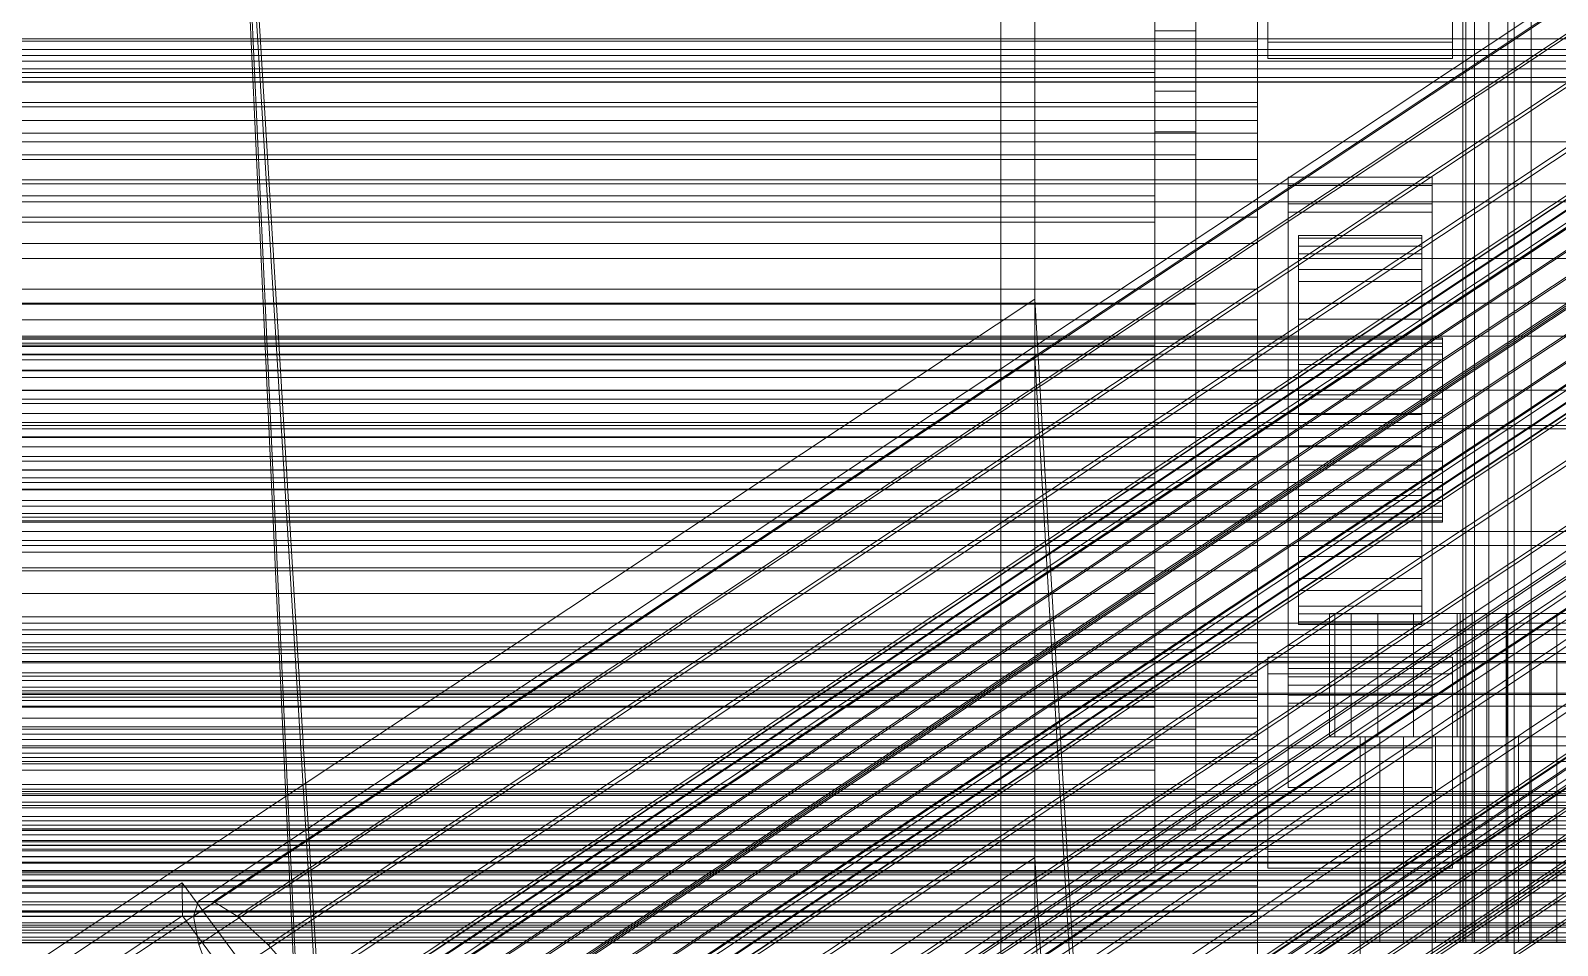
# Model space of a CAD drawing. Header units: millimetres. Extents: x -1970 to 34302, y -65268 to 6837.
# Drawn here: x 130.5 to 279.2, y -35050.3 to -34961.2 of the extents above; entities that cross this region are included whole.
import ezdxf

# ---------------------------------------------------------------- set-up
doc = ezdxf.new("R2010")
doc.units = ezdxf.units.MM
for name, color, linetype, lineweight in [('frontal_briquetadora', 7, 'Continuous', 0), ('frontal_C01', 7, 'Continuous', 0), ('frontal_C02', 7, 'Continuous', 0), ('frontal_C05', 7, 'Continuous', 0), ('frontal_C05-C07', 7, 'Continuous', 0), ('frontal_C07', 7, 'Continuous', 0), ('frontal_dos-mix', 7, 'Continuous', 0), ('frontal_mezcladora', 7, 'Continuous', 0), ('frontal_mix-C02', 7, 'Continuous', 0)]:
    doc.layers.add(name, color=color, linetype=linetype, lineweight=lineweight)

msp = doc.modelspace()

# ---------------------------------------------------------------- linework, layer by layer
at = {"layer": 'frontal_briquetadora'}
for p, q in [((-1330, -35000), (490, -35000)), ((-1330, -35010), (490, -35010))]:
    msp.add_line(p, q, dxfattribs=at)
at = {"layer": 'frontal_C01'}
for p, q in [((250, -35735.764), (250, -32680.37)), ((250, -32685.104), (250, -35740.498)), ((228.298, -34987.381), (228.298, -34675.195)), ((228.298, -34680.882), (228.298, -34993.069)), ((146.872, -35046.022), (331.181, -34923.69)), ((148.32, -35046.029), (332.629, -34923.698)), ((146.383, -35047.455), (330.692, -34925.124)), ((150.629, -35047.476), (334.938, -34925.145)), ((141.218, -35069.457), (355.017, -34927.553)), ((141.731, -35069.46), (355.53, -34927.555)), ((146.887, -35050.232), (331.197, -34927.9)), ((153.641, -35050.265), (337.95, -34927.934)), ((141.045, -35069.965), (354.844, -34928.061)), ((141.224, -35070.949), (355.022, -34929.044)), ((142.549, -35069.973), (356.348, -34928.068)), ((143.617, -35070.961), (357.415, -34929.056)), ((141.742, -35072.341), (355.541, -34930.437)), ((144.861, -35072.357), (358.659, -34930.452)), ((142.565, -35074.048), (356.363, -34932.143)), ((359.995, -34932.161), (146.196, -35074.066)), ((148.35, -35054.162), (332.659, -34931.83)), ((157.152, -35054.205), (341.461, -34931.874)), ((143.635, -35075.952), (357.434, -34934.047)), ((147.533, -35075.971), (361.332, -34934.067)), ((144.881, -35077.924), (358.68, -34936.019)), ((148.779, -35077.943), (362.578, -34936.039)), ((150.672, -35058.977), (334.981, -34936.646)), ((345.231, -34936.697), (160.922, -35059.028)), ((146.218, -35079.829), (360.017, -34937.925)), ((149.85, -35079.847), (363.648, -34937.943)), ((147.554, -35081.538), (361.352, -34939.634)), ((150.672, -35081.553), (364.471, -34939.649)), ((148.798, -35082.934), (362.596, -34941.03)), ((151.191, -35082.946), (364.989, -34941.042)), ((149.865, -35083.922), (363.664, -34942.018)), ((150.683, -35084.435), (364.482, -34942.531)), ((151.196, -35084.438), (364.995, -34942.533)), ((151.369, -35083.93), (365.168, -34942.025)), ((153.694, -35064.351), (338.003, -34942.02)), ((164.693, -35064.406), (349.002, -34942.074)), ((157.211, -35069.916), (341.52, -34947.585)), ((168.21, -35069.971), (352.519, -34947.639)), ((160.982, -35075.293), (345.291, -34952.962)), ((171.232, -35075.344), (355.541, -34953.013)), ((164.752, -35080.116), (349.061, -34957.785)), ((173.554, -35080.16), (357.863, -34957.829)), ((-311.15, -34962.026), (311.15, -34962.026)), ((168.263, -35084.057), (352.572, -34961.725)), ((175.016, -35084.09), (359.326, -34961.759)), ((450, -34963.07), (-450, -34963.07)), ((-311.15, -34963.653), (311.15, -34963.653)), ((-311.15, -34964.95), (311.15, -34964.95)), ((171.275, -35086.845), (355.584, -34964.514)), ((175.521, -35086.867), (359.83, -34964.535)), ((-311.15, -34965.793), (311.15, -34965.793)), ((-311.15, -34966.235), (311.15, -34966.235)), ((173.584, -35088.293), (357.893, -34965.961)), ((175.032, -35088.3), (359.341, -34965.968)), ((450, -34983.421), (-450, -34983.421)), ((228.298, -34987.381), (130, -35052.625)), ((250, -35358.334), (228.298, -34987.381)), ((228.298, -34987.381), (228.298, -34993.069)), ((130, -35058.312), (228.298, -34993.069)), ((228.298, -34993.069), (250, -35364.021)), ((-450, -34996.228), (450, -34996.228)), ((133.809, -35051.836), (145.277, -35044.225)), ((145.277, -35044.225), (145.289, -35047.426)), ((145.277, -35044.225), (172.809, -35081.464)), ((146.383, -35047.455), (146.872, -35046.022)), ((146.872, -35046.022), (148.32, -35046.029)), ((148.32, -35046.029), (150.629, -35047.476)), ((145.289, -35047.426), (133.821, -35055.038)), ((172.821, -35084.665), (145.289, -35047.426)), ((146.887, -35050.232), (146.383, -35047.455)), ((150.629, -35047.476), (153.641, -35050.265)), ((148.35, -35054.162), (146.887, -35050.232)), ((153.641, -35050.265), (157.152, -35054.205))]:
    msp.add_line(p, q, dxfattribs=at)
at = {"layer": 'frontal_C02'}
for p, q in [((250, -35767.535), (250, -32976.99)), ((250, -32981.769), (250, -35772.314)), ((228.298, -35041.759), (228.298, -34756.938)), ((228.298, -34762.679), (228.298, -35047.5)), ((-450, -34966.206), (450, -34966.206)), ((450, -34977.896), (-450, -34977.896)), ((146.872, -35101.153), (331.181, -34977.669)), ((148.32, -35101.35), (332.629, -34977.866)), ((146.383, -35102.397), (330.692, -34978.913)), ((150.629, -35102.974), (334.938, -34979.49)), ((141.218, -35124.679), (355.017, -34981.438)), ((141.045, -35125.12), (354.844, -34981.879)), ((141.224, -35126.041), (355.022, -34982.799)), ((141.731, -35124.749), (355.53, -34981.508)), ((142.549, -35125.324), (356.348, -34982.083)), ((146.887, -35104.996), (331.197, -34981.512)), ((153.641, -35105.914), (337.95, -34982.43)), ((141.742, -35127.379), (355.541, -34984.138)), ((143.617, -35126.366), (357.415, -34983.125)), ((142.565, -35129.044), (356.363, -34985.803)), ((144.861, -35127.804), (358.659, -34984.562)), ((148.35, -35108.774), (332.659, -34985.29)), ((359.995, -34986.297), (146.196, -35129.538)), ((157.152, -35109.971), (341.461, -34986.487)), ((143.635, -35130.922), (357.434, -34987.681)), ((147.533, -35131.452), (361.332, -34988.211)), ((144.881, -35132.885), (358.68, -34989.644)), ((148.779, -35133.415), (362.578, -34990.174)), ((150.672, -35113.473), (334.981, -34989.989)), ((146.218, -35134.799), (360.017, -34991.558)), ((345.231, -34991.382), (160.922, -35114.866)), ((147.554, -35136.534), (361.352, -34993.292)), ((149.85, -35135.293), (363.648, -34992.051)), ((153.694, -35118.772), (338.003, -34995.288)), ((164.693, -35120.268), (349.002, -34996.784)), ((450, -34999.677), (-450, -34999.677)), ((157.211, -35124.312), (341.52, -35000.828)), ((-450, -35011.368), (450, -35011.368)), ((-311.15, -35018.945), (311.15, -35018.945)), ((-311.15, -35019.581), (311.15, -35019.581)), ((-311.15, -35020.039), (311.15, -35020.039)), ((-311.15, -35021.904), (311.15, -35021.904)), ((-311.15, -35022.788), (311.15, -35022.788)), ((-311.15, -35025.755), (311.15, -35025.755)), ((-311.15, -35027.005), (311.15, -35027.005)), ((-311.15, -35030.872), (311.15, -35030.872)), ((-311.15, -35032.403), (311.15, -35032.403)), ((-440, -35035.335), (440, -35035.335)), ((-440, -35035.561), (440, -35035.561)), ((-440, -35035.723), (440, -35035.723)), ((-440, -35036.384), (440, -35036.384)), ((-440, -35036.697), (440, -35036.697)), ((-440, -35037.748), (440, -35037.748)), ((311.15, -35036.906), (-311.15, -35036.906)), ((-440, -35038.191), (440, -35038.191)), ((-311.15, -35038.613), (311.15, -35038.613)), ((-440, -35039.561), (440, -35039.561)), ((-440, -35040.104), (440, -35040.104)), ((440, -35041.699), (-440, -35041.699)), ((-440, -35042.304), (440, -35042.304)), ((228.298, -35041.759), (130, -35107.617)), ((250, -35386.528), (228.298, -35041.759)), ((228.298, -35041.759), (228.298, -35047.5)), ((-311.15, -35043.446), (311.15, -35043.446)), ((-440, -35044.017), (440, -35044.017)), ((-440, -35044.643), (440, -35044.643)), ((-311.15, -35045.213), (311.15, -35045.213)), ((-440, -35046.355), (440, -35046.355)), ((-440, -35046.96), (440, -35046.96)), ((130, -35113.358), (228.298, -35047.5)), ((228.298, -35047.5), (250, -35392.269)), ((-440, -35048.556), (440, -35048.556)), ((-440, -35049.098), (440, -35049.098)), ((-311.15, -35050.046), (311.15, -35050.046))]:
    msp.add_line(p, q, dxfattribs=at)
at = {"layer": 'frontal_C05'}
for p, q in [((270, -35050), (270, -34930)), ((270.288, -35050), (270.288, -34930)), ((271.142, -35050), (271.142, -34930)), ((272.528, -35050), (272.528, -34930)), ((274.393, -35050), (274.393, -34930)), ((276.666, -35050), (276.666, -34930)), ((250, -34957.62), (250, -34970.146)), ((250, -34970.146), (250, -34977.097)), ((269.75, -35018), (257, -35018)), ((257, -35018), (257.538, -35018)), ((257, -35018), (257, -35030)), ((270.043, -35018), (257.538, -35018)), ((257.538, -35018), (259.131, -35018)), ((257.538, -35018), (257.538, -35030)), ((270.911, -35018), (259.131, -35018)), ((259.131, -35018), (261.719, -35018)), ((259.131, -35018), (259.131, -35030)), ((272.32, -35018), (261.719, -35018)), ((261.719, -35018), (265.201, -35018)), ((261.719, -35018), (261.719, -35030)), ((274.217, -35018), (265.201, -35018)), ((265.201, -35018), (269.444, -35018)), ((265.201, -35018), (265.201, -35030)), ((276.528, -35018), (269.444, -35018)), ((269.444, -35018), (274.285, -35018)), ((269.444, -35018), (269.444, -35030)), ((270.043, -35018), (269.75, -35018)), ((269.75, -35030), (269.75, -35018)), ((270.911, -35018), (270.043, -35018)), ((270.043, -35030), (270.043, -35018)), ((272.32, -35018), (270.911, -35018)), ((270.911, -35030), (270.911, -35018)), ((274.217, -35018), (272.32, -35018)), ((272.32, -35030), (272.32, -35018)), ((276.528, -35018), (274.217, -35018)), ((274.217, -35030), (274.217, -35018)), ((279.164, -35018), (274.285, -35018)), ((274.285, -35018), (279.537, -35018)), ((274.285, -35018), (274.285, -35030)), ((279.164, -35018), (276.528, -35018)), ((276.528, -35030), (276.528, -35018)), ((282.025, -35018), (279.164, -35018)), ((279.164, -35030), (279.164, -35018)), ((257.538, -35030), (257, -35030)), ((257, -35030), (269.75, -35030)), ((259.131, -35030), (257.538, -35030)), ((257.538, -35030), (270.043, -35030)), ((261.719, -35030), (259.131, -35030)), ((259.131, -35030), (270.911, -35030)), ((260, -35030), (310, -35030)), ((260, -35980), (260, -35030)), ((260, -35030), (267, -35030)), ((269.75, -35030), (260, -35030)), ((260, -35030), (260.48, -35030)), ((260, -35030), (260, -35050)), ((270.043, -35030), (260.48, -35030)), ((260.48, -35030), (261.903, -35030)), ((260.48, -35030), (260.48, -35050)), ((265.201, -35030), (261.719, -35030)), ((261.719, -35030), (272.32, -35030)), ((270.911, -35030), (261.903, -35030)), ((261.903, -35030), (264.213, -35030)), ((261.903, -35030), (261.903, -35050)), ((272.32, -35030), (264.213, -35030)), ((264.213, -35030), (267.322, -35030)), ((264.213, -35030), (264.213, -35050)), ((269.444, -35030), (265.201, -35030)), ((265.201, -35030), (274.217, -35030)), ((267, -35980), (267, -35030)), ((274.217, -35030), (267.322, -35030)), ((267.322, -35030), (271.111, -35030)), ((267.322, -35030), (267.322, -35050)), ((274.285, -35030), (269.444, -35030)), ((269.444, -35030), (276.528, -35030)), ((270.043, -35030), (269.75, -35030)), ((269.75, -35050), (269.75, -35030)), ((270.911, -35030), (270.043, -35030)), ((270.043, -35050), (270.043, -35030)), ((272.32, -35030), (270.911, -35030)), ((270.911, -35050), (270.911, -35030)), ((276.528, -35030), (271.111, -35030)), ((271.111, -35030), (275.433, -35030)), ((271.111, -35030), (271.111, -35050)), ((274.217, -35030), (272.32, -35030)), ((272.32, -35050), (272.32, -35030)), ((276.528, -35030), (274.217, -35030)), ((274.217, -35050), (274.217, -35030)), ((279.537, -35030), (274.285, -35030)), ((274.285, -35030), (279.164, -35030)), ((279.164, -35030), (275.433, -35030)), ((275.433, -35030), (280.123, -35030)), ((275.433, -35030), (275.433, -35050)), ((279.164, -35030), (276.528, -35030)), ((276.528, -35050), (276.528, -35030)), ((282.025, -35030), (279.164, -35030)), ((279.164, -35050), (279.164, -35030)), ((260.48, -35050), (260, -35050)), ((260, -35050), (269.75, -35050)), ((261.903, -35050), (260.48, -35050)), ((260.48, -35050), (270.043, -35050)), ((264.213, -35050), (261.903, -35050)), ((261.903, -35050), (270.911, -35050)), ((267.322, -35050), (264.213, -35050)), ((264.213, -35050), (272.32, -35050)), ((271.111, -35050), (267.322, -35050)), ((267.322, -35050), (274.217, -35050)), ((269.75, -35050), (270.043, -35050)), ((270.288, -35050), (270, -35050)), ((270.043, -35050), (270.911, -35050)), ((271.142, -35050), (270.288, -35050)), ((270.911, -35050), (272.32, -35050)), ((275.433, -35050), (271.111, -35050)), ((271.111, -35050), (276.528, -35050)), ((272.528, -35050), (271.142, -35050)), ((272.32, -35050), (274.217, -35050)), ((274.393, -35050), (272.528, -35050)), ((274.217, -35050), (276.528, -35050)), ((276.666, -35050), (274.393, -35050)), ((280.123, -35050), (275.433, -35050)), ((275.433, -35050), (279.164, -35050)), ((276.528, -35050), (279.164, -35050)), ((279.26, -35050), (276.666, -35050)), ((279.164, -35050), (282.025, -35050))]:
    msp.add_line(p, q, dxfattribs=at)
at = {"layer": 'frontal_C05-C07'}
for p, q in [((240, -34973.316), (240, -34905.316)), ((244, -34905.316), (244, -34973.316)), ((240, -34987.87), (240, -34919.87)), ((244, -34919.87), (244, -34987.87)), ((240, -35000.793), (240, -34932.793)), ((244, -34932.793), (244, -35000.793)), ((240, -35012.034), (240, -34944.034)), ((244, -34944.034), (244, -35012.034)), ((240, -34965.316), (240, -34949.188)), ((240, -35021.537), (240, -34953.537)), ((240, -34961.25), (240, -34953.537)), ((244, -34953.537), (244, -35021.537)), ((244, -34953.537), (244, -34961.25)), ((240, -34957.188), (240, -34973.316)), ((244, -34973.316), (244, -34957.188)), ((240, -34961.188), (240, -34977.316)), ((240, -35029.25), (240, -34961.25)), ((240, -34961.25), (244, -34961.25)), ((240, -34967.116), (240, -34961.25)), ((244, -34961.25), (244, -35029.25)), ((244, -34961.25), (244, -34967.116)), ((-240, -34965.316), (240, -34965.316)), ((240, -34965.316), (240, -34973.316)), ((240, -34979.87), (240, -34965.316)), ((240, -35035.116), (240, -34967.116)), ((240, -34967.116), (244, -34967.116)), ((240, -34971.084), (240, -34967.116)), ((244, -34967.116), (244, -35035.116)), ((244, -34967.116), (244, -34971.084)), ((240, -35039.084), (240, -34971.084)), ((240, -34971.084), (244, -34971.084)), ((244, -34971.084), (244, -35039.084)), ((240, -34973.316), (-240, -34973.316)), ((240, -34973.316), (240, -34977.316)), ((240, -34973.316), (244, -34973.316)), ((240, -34973.316), (240, -34987.87)), ((244, -34987.87), (244, -34973.316)), ((240, -34977.316), (-240, -34977.316)), ((240, -34977.316), (240, -34991.87)), ((-240, -34979.87), (240, -34979.87)), ((240, -34979.87), (240, -34987.87)), ((240, -34992.793), (240, -34979.87)), ((240, -34987.87), (-240, -34987.87)), ((240, -34987.87), (240, -34991.87)), ((240, -34987.87), (244, -34987.87)), ((240, -34987.87), (240, -35000.793)), ((244, -35000.793), (244, -34987.87)), ((240, -34991.87), (-240, -34991.87)), ((240, -34991.87), (240, -35004.793)), ((-240, -34992.793), (240, -34992.793)), ((240, -34992.793), (240, -35000.793)), ((240, -35004.034), (240, -34992.793)), ((240, -35000.793), (-240, -35000.793)), ((240, -35000.793), (240, -35004.793)), ((240, -35000.793), (244, -35000.793)), ((240, -35000.793), (240, -35012.034)), ((244, -35012.034), (244, -35000.793)), ((-240, -35004.034), (240, -35004.034)), ((240, -35004.793), (-240, -35004.793)), ((240, -35004.034), (240, -35012.034)), ((240, -35013.537), (240, -35004.034)), ((240, -35004.793), (240, -35016.034)), ((240, -35012.034), (-240, -35012.034)), ((240, -35012.034), (240, -35016.034)), ((240, -35012.034), (244, -35012.034)), ((240, -35012.034), (240, -35021.537)), ((244, -35021.537), (244, -35012.034)), ((-240, -35013.537), (240, -35013.537)), ((240, -35013.537), (240, -35021.537)), ((240, -35021.25), (240, -35013.537)), ((240, -35016.034), (-240, -35016.034)), ((240, -35016.034), (240, -35025.537)), ((-240, -35021.25), (240, -35021.25)), ((240, -35021.537), (-240, -35021.537)), ((240, -35021.25), (240, -35029.25)), ((240, -35027.116), (240, -35021.25)), ((240, -35021.537), (240, -35025.537)), ((240, -35021.537), (244, -35021.537)), ((240, -35021.537), (240, -35029.25)), ((244, -35029.25), (244, -35021.537)), ((240, -35025.537), (-240, -35025.537)), ((240, -35025.537), (240, -35033.25)), ((-240, -35027.116), (240, -35027.116)), ((240, -35027.116), (240, -35035.116)), ((240, -35031.084), (240, -35027.116)), ((240, -35029.25), (-240, -35029.25)), ((240, -35029.25), (240, -35033.25)), ((240, -35029.25), (244, -35029.25)), ((240, -35029.25), (240, -35035.116)), ((244, -35035.116), (244, -35029.25)), ((-240, -35031.084), (240, -35031.084)), ((240, -35031.084), (240, -35039.084)), ((240, -35033.25), (-240, -35033.25)), ((240, -35033.25), (240, -35039.116)), ((240, -35035.116), (-240, -35035.116)), ((240, -35035.116), (240, -35039.116)), ((240, -35035.116), (244, -35035.116)), ((240, -35035.116), (240, -35039.084)), ((244, -35039.084), (244, -35035.116)), ((240, -35039.084), (-240, -35039.084)), ((240, -35039.116), (-240, -35039.116)), ((240, -35039.084), (240, -35043.084)), ((240, -35039.084), (244, -35039.084)), ((240, -35039.116), (240, -35043.084)), ((240, -35043.084), (-240, -35043.084))]:
    msp.add_line(p, q, dxfattribs=at)
at = {"layer": 'frontal_C07'}
for p, q in [((250, -35224.757), (250, -34874.757)), ((250, -34879.741), (250, -35229.741)), ((250, -34962.251), (250, -34883.401)), ((250, -34889.381), (250, -34968.232)), ((251, -34962.337), (251, -34943.398)), ((269, -34943.398), (269, -34962.337)), ((251, -34963.946), (251, -34945.007)), ((269, -34963.946), (269, -34945.007)), ((250, -34962.251), (0, -34962.251)), ((250, -35041.102), (250, -34962.251)), ((250, -34962.251), (250, -34968.232)), ((269, -34962.337), (251, -34962.337)), ((251, -34962.337), (251, -34963.946)), ((269, -34963.946), (269, -34962.337)), ((350, -34964.188), (-350, -34964.188)), ((251, -34963.946), (269, -34963.946)), ((-250, -34968.232), (250, -34968.232)), ((-250, -34968.652), (250, -34968.652)), ((0, -34968.232), (250, -34968.232)), ((250, -34968.232), (250, -35047.082)), ((250, -34968.652), (250, -34968.232)), ((250, -34968.232), (250, -34969.985)), ((250, -34971.218), (250, -34968.652)), ((-250, -34969.985), (250, -34969.985)), ((250, -34969.985), (250, -34973.792)), ((350, -34972.062), (-350, -34972.062)), ((-250, -34971.218), (250, -34971.218)), ((250, -34975.753), (250, -34971.218)), ((-250, -34973.792), (250, -34973.792)), ((250, -34973.792), (250, -34979.394)), ((253, -34976.317), (253, -34975.513)), ((253, -34975.513), (267, -34975.513)), ((253, -35023.357), (253, -34975.513)), ((267, -34975.513), (267, -34976.317)), ((267, -34975.513), (267, -35023.357)), ((-350, -34976.149), (350, -34976.149)), ((-250, -34975.753), (250, -34975.753)), ((250, -34981.95), (250, -34975.753)), ((267, -34976.317), (253, -34976.317)), ((253, -34976.317), (253, -35024.162)), ((267, -35024.162), (267, -34976.317)), ((253, -34978.892), (253, -34978.088)), ((253, -34978.088), (267, -34978.088)), ((253, -35025.932), (253, -34978.088)), ((267, -34978.088), (267, -34978.892)), ((267, -34978.088), (267, -35025.932)), ((-250, -34979.394), (250, -34979.394)), ((250, -34979.394), (250, -34986.41)), ((267, -34978.892), (253, -34978.892)), ((253, -34978.892), (253, -35026.737)), ((267, -35026.737), (267, -34978.892)), ((254, -34991.157), (254, -34981.19)), ((254, -34981.19), (254, -34981.439)), ((254, -34981.19), (266, -34981.19)), ((254, -34982.23), (254, -34981.19)), ((254, -34991.275), (254, -34981.439)), ((254, -34981.439), (254, -34982.962)), ((254, -34981.439), (266, -34981.439)), ((266, -34981.439), (266, -34981.19)), ((266, -34981.19), (266, -34991.157)), ((266, -34981.19), (266, -34982.23)), ((266, -34982.962), (266, -34981.439)), ((266, -34981.439), (266, -34991.275)), ((-250, -34981.95), (250, -34981.95)), ((250, -34989.386), (250, -34981.95)), ((254, -34991.65), (254, -34982.23)), ((254, -34982.23), (266, -34982.23)), ((254, -34984.491), (254, -34982.23)), ((254, -34991.997), (254, -34982.962)), ((254, -34982.962), (254, -34985.655)), ((254, -34982.962), (266, -34982.962)), ((266, -34982.23), (266, -34991.65)), ((266, -34982.23), (266, -34984.491)), ((266, -34985.655), (266, -34982.962)), ((266, -34982.962), (266, -34991.997)), ((254, -34992.721), (254, -34984.491)), ((254, -34984.491), (266, -34984.491)), ((254, -34987.817), (254, -34984.491)), ((254, -34993.273), (254, -34985.655)), ((254, -34985.655), (254, -34989.335)), ((254, -34985.655), (266, -34985.655)), ((266, -34984.491), (266, -34992.721)), ((266, -34984.491), (266, -34987.817)), ((266, -34989.335), (266, -34985.655)), ((266, -34985.655), (266, -34993.273)), ((-250, -34986.41), (250, -34986.41)), ((250, -34986.41), (250, -34994.36)), ((-350, -34987.775), (350, -34987.775)), ((254, -34994.297), (254, -34987.817)), ((254, -34987.817), (266, -34987.817)), ((254, -34991.983), (254, -34987.817)), ((266, -34987.817), (266, -34994.297)), ((266, -34987.817), (266, -34991.983)), ((-250, -34989.386), (250, -34989.386)), ((250, -34997.553), (250, -34989.386)), ((254, -34995.015), (254, -34989.335)), ((254, -34989.335), (254, -34993.75)), ((254, -34989.335), (266, -34989.335)), ((266, -34993.75), (266, -34989.335)), ((266, -34989.335), (266, -34995.015)), ((350, -34990.993), (-350, -34990.993)), ((-268, -34991.157), (268, -34991.157)), ((-268, -34991.275), (268, -34991.275)), ((-268, -34991.65), (268, -34991.65)), ((254, -34991.275), (254, -34991.157)), ((266, -34991.157), (254, -34991.157)), ((254, -34991.157), (254, -34991.65)), ((254, -34991.997), (254, -34991.275)), ((266, -34991.275), (254, -34991.275)), ((266, -34991.65), (254, -34991.65)), ((254, -34991.65), (254, -34992.721)), ((266, -34991.157), (266, -34991.275)), ((266, -34991.65), (266, -34991.157)), ((266, -34991.275), (266, -34991.997)), ((266, -34992.721), (266, -34991.65)), ((268, -34991.275), (268, -34991.157)), ((268, -34991.157), (268, -34991.65)), ((268, -34991.997), (268, -34991.275)), ((268, -34991.65), (268, -34992.721)), ((-268, -34991.997), (268, -34991.997)), ((-268, -34992.721), (268, -34992.721)), ((-268, -34993.273), (268, -34993.273)), ((254, -34996.27), (254, -34991.983)), ((254, -34991.983), (266, -34991.983)), ((254, -34996.703), (254, -34991.983)), ((254, -34993.273), (254, -34991.997)), ((266, -34991.997), (254, -34991.997)), ((266, -34992.721), (254, -34992.721)), ((254, -34992.721), (254, -34994.297)), ((254, -34995.015), (254, -34993.273)), ((266, -34993.273), (254, -34993.273)), ((266, -34991.983), (266, -34996.27)), ((266, -34991.983), (266, -34996.703)), ((266, -34991.997), (266, -34993.273)), ((266, -34994.297), (266, -34992.721)), ((266, -34993.273), (266, -34995.015)), ((268, -34993.273), (268, -34991.997)), ((268, -34992.721), (268, -34994.297)), ((268, -34995.015), (268, -34993.273)), ((-268, -34994.297), (268, -34994.297)), ((-250, -34994.36), (250, -34994.36)), ((250, -34994.36), (250, -35002.703)), ((254, -34997.107), (254, -34993.75)), ((254, -34993.75), (254, -34998.599)), ((254, -34993.75), (266, -34993.75)), ((266, -34994.297), (254, -34994.297)), ((254, -34994.297), (254, -34996.27)), ((266, -34998.599), (266, -34993.75)), ((266, -34993.75), (266, -34997.107)), ((266, -34996.27), (266, -34994.297)), ((268, -34994.297), (268, -34996.27)), ((-268, -34995.015), (268, -34995.015)), ((-268, -34996.27), (268, -34996.27)), ((254, -34997.107), (254, -34995.015)), ((266, -34995.015), (254, -34995.015)), ((266, -34996.27), (254, -34996.27)), ((254, -34996.27), (254, -34998.506)), ((266, -34995.015), (266, -34997.107)), ((266, -34998.506), (266, -34996.27)), ((268, -34997.107), (268, -34995.015)), ((268, -34996.27), (268, -34998.506)), ((-268, -34997.107), (268, -34997.107)), ((250, -34997.553), (-250, -34997.553)), ((250, -35005.896), (250, -34997.553)), ((254, -34998.506), (254, -34996.703)), ((254, -34996.703), (266, -34996.703)), ((254, -35001.657), (254, -34996.703)), ((254, -34999.404), (254, -34997.107)), ((266, -34997.107), (254, -34997.107)), ((266, -34996.703), (266, -34998.506)), ((266, -34996.703), (266, -35001.657)), ((266, -34997.107), (266, -34999.404)), ((268, -34999.404), (268, -34997.107)), ((-268, -34998.506), (268, -34998.506)), ((266, -34998.506), (254, -34998.506)), ((254, -34998.506), (254, -35000.852)), ((254, -34998.599), (254, -34999.404)), ((266, -34998.599), (254, -34998.599)), ((254, -34998.599), (254, -35003.553)), ((266, -35000.852), (266, -34998.506)), ((266, -34999.404), (266, -34998.599)), ((266, -35003.553), (266, -34998.599)), ((268, -34998.506), (268, -35000.852)), ((268, -34999.404), (-268, -34999.404)), ((254, -34999.404), (266, -34999.404)), ((254, -35001.75), (254, -34999.404)), ((266, -34999.404), (266, -35001.75)), ((268, -35001.75), (268, -34999.404)), ((-268, -35000.852), (268, -35000.852)), ((-268, -35001.75), (268, -35001.75)), ((254, -35000.852), (254, -35001.657)), ((266, -35000.852), (254, -35000.852)), ((254, -35000.852), (254, -35003.149)), ((254, -35001.657), (266, -35001.657)), ((254, -35006.506), (254, -35001.657)), ((254, -35003.986), (254, -35001.75)), ((254, -35001.75), (254, -35003.553)), ((266, -35001.75), (254, -35001.75)), ((266, -35001.657), (266, -35000.852)), ((266, -35003.149), (266, -35000.852)), ((266, -35001.657), (266, -35006.506)), ((266, -35003.553), (266, -35001.75)), ((266, -35001.75), (266, -35003.986)), ((268, -35000.852), (268, -35003.149)), ((268, -35003.986), (268, -35001.75)), ((-268, -35003.149), (268, -35003.149)), ((-250, -35002.703), (250, -35002.703)), ((250, -35002.703), (250, -35010.87)), ((254, -35003.149), (254, -35006.506)), ((266, -35003.149), (254, -35003.149)), ((254, -35003.149), (254, -35005.24)), ((254, -35003.553), (254, -35008.273)), ((254, -35003.553), (266, -35003.553)), ((266, -35006.506), (266, -35003.149)), ((266, -35005.24), (266, -35003.149)), ((266, -35008.273), (266, -35003.553)), ((268, -35003.149), (268, -35005.24)), ((-268, -35003.986), (268, -35003.986)), ((-268, -35005.24), (268, -35005.24)), ((254, -35005.959), (254, -35003.986)), ((254, -35003.986), (254, -35008.273)), ((266, -35003.986), (254, -35003.986)), ((254, -35005.24), (254, -35010.921)), ((266, -35005.24), (254, -35005.24)), ((254, -35005.24), (254, -35006.983)), ((266, -35008.273), (266, -35003.986)), ((266, -35003.986), (266, -35005.959)), ((266, -35010.921), (266, -35005.24)), ((266, -35006.983), (266, -35005.24)), ((268, -35005.959), (268, -35003.986)), ((268, -35005.24), (268, -35006.983)), ((-268, -35005.959), (268, -35005.959)), ((-250, -35005.896), (250, -35005.896)), ((250, -35013.846), (250, -35005.896)), ((254, -35007.535), (254, -35005.959)), ((254, -35005.959), (254, -35012.438)), ((266, -35005.959), (254, -35005.959)), ((254, -35006.506), (266, -35006.506)), ((254, -35010.921), (254, -35006.506)), ((266, -35012.438), (266, -35005.959)), ((266, -35005.959), (266, -35007.535)), ((266, -35006.506), (266, -35010.921)), ((268, -35007.535), (268, -35005.959)), ((-268, -35006.983), (268, -35006.983)), ((-268, -35007.535), (268, -35007.535)), ((-268, -35008.259), (268, -35008.259)), ((254, -35006.983), (254, -35014.6)), ((266, -35006.983), (254, -35006.983)), ((254, -35006.983), (254, -35008.259)), ((254, -35008.606), (254, -35007.535)), ((254, -35007.535), (254, -35015.765)), ((266, -35007.535), (254, -35007.535)), ((254, -35008.259), (254, -35017.293)), ((266, -35008.259), (254, -35008.259)), ((254, -35008.259), (254, -35008.98)), ((266, -35014.6), (266, -35006.983)), ((266, -35008.259), (266, -35006.983)), ((266, -35015.765), (266, -35007.535)), ((266, -35007.535), (266, -35008.606)), ((266, -35017.293), (266, -35008.259)), ((266, -35008.98), (266, -35008.259)), ((268, -35006.983), (268, -35008.259)), ((268, -35008.606), (268, -35007.535)), ((268, -35008.259), (268, -35008.98)), ((-268, -35008.606), (268, -35008.606)), ((-268, -35008.98), (268, -35008.98)), ((-268, -35009.099), (268, -35009.099)), ((254, -35008.273), (254, -35012.438)), ((254, -35008.273), (266, -35008.273)), ((254, -35009.099), (254, -35008.606)), ((254, -35008.606), (254, -35018.025)), ((266, -35008.606), (254, -35008.606)), ((254, -35008.98), (254, -35018.817)), ((266, -35008.98), (254, -35008.98)), ((254, -35008.98), (254, -35009.099)), ((254, -35009.099), (254, -35019.066)), ((266, -35009.099), (254, -35009.099)), ((266, -35012.438), (266, -35008.273)), ((266, -35018.025), (266, -35008.606)), ((266, -35008.606), (266, -35009.099)), ((266, -35018.817), (266, -35008.98)), ((266, -35009.099), (266, -35008.98)), ((266, -35019.066), (266, -35009.099)), ((268, -35009.099), (268, -35008.606)), ((268, -35008.98), (268, -35009.099)), ((-250, -35010.87), (250, -35010.87)), ((250, -35010.87), (250, -35018.306)), ((254, -35010.921), (266, -35010.921)), ((254, -35014.6), (254, -35010.921)), ((266, -35010.921), (266, -35014.6)), ((254, -35012.438), (254, -35015.765)), ((254, -35012.438), (266, -35012.438)), ((266, -35015.765), (266, -35012.438)), ((-250, -35013.846), (250, -35013.846)), ((250, -35020.861), (250, -35013.846)), ((254, -35014.6), (266, -35014.6)), ((254, -35017.293), (254, -35014.6)), ((266, -35014.6), (266, -35017.293)), ((254, -35015.765), (254, -35018.025)), ((254, -35015.765), (266, -35015.765)), ((266, -35018.025), (266, -35015.765)), ((-250, -35018.306), (250, -35018.306)), ((250, -35018.306), (250, -35024.503)), ((254, -35017.293), (266, -35017.293)), ((254, -35018.817), (254, -35017.293)), ((254, -35018.025), (254, -35019.066)), ((254, -35018.025), (266, -35018.025)), ((266, -35017.293), (266, -35018.817)), ((266, -35019.066), (266, -35018.025)), ((254, -35018.817), (266, -35018.817)), ((254, -35019.066), (254, -35018.817)), ((254, -35019.066), (266, -35019.066)), ((266, -35018.817), (266, -35019.066)), ((-250, -35020.861), (250, -35020.861)), ((250, -35026.464), (250, -35020.861)), ((253, -35024.984), (253, -35021.122)), ((253, -35021.122), (267, -35021.122)), ((253, -35031.09), (253, -35021.122)), ((267, -35021.122), (267, -35024.984)), ((267, -35021.122), (267, -35031.09)), ((350, -35022.661), (-350, -35022.661)), ((251, -35023.858), (251, -35022.249)), ((251, -35022.249), (269, -35022.249)), ((251, -35041.187), (251, -35022.249)), ((269, -35022.249), (269, -35023.858)), ((269, -35022.249), (269, -35041.187)), ((-250, -35023.764), (250, -35023.764)), ((-250, -35024.097), (250, -35024.097)), ((-250, -35024.503), (250, -35024.503)), ((250, -35024.097), (250, -35023.764)), ((250, -35023.764), (250, -35025.155)), ((250, -35026.134), (250, -35024.097)), ((250, -35024.503), (250, -35029.038)), ((269, -35023.858), (251, -35023.858)), ((251, -35042.796), (251, -35023.858)), ((267, -35023.357), (253, -35023.357)), ((253, -35023.357), (253, -35024.162)), ((253, -35024.162), (267, -35024.162)), ((267, -35024.162), (267, -35023.357)), ((269, -35042.796), (269, -35023.858)), ((-350, -35025.88), (350, -35025.88)), ((-250, -35025.155), (250, -35025.155)), ((250, -35025.155), (250, -35028.177)), ((267, -35024.984), (253, -35024.984)), ((253, -35024.984), (253, -35034.952)), ((267, -35025.932), (253, -35025.932)), ((253, -35025.932), (253, -35026.737)), ((267, -35034.952), (267, -35024.984)), ((267, -35026.737), (267, -35025.932)), ((-250, -35026.134), (250, -35026.134)), ((-250, -35026.464), (250, -35026.464)), ((250, -35029.734), (250, -35026.134)), ((250, -35030.271), (250, -35026.464)), ((253, -35026.737), (267, -35026.737)), ((-250, -35028.177), (250, -35028.177)), ((-250, -35029.038), (250, -35029.038)), ((250, -35028.177), (250, -35032.624)), ((250, -35029.038), (250, -35031.604)), ((-250, -35029.734), (250, -35029.734)), ((-250, -35030.271), (250, -35030.271)), ((250, -35034.653), (250, -35029.734)), ((250, -35032.024), (250, -35030.271)), ((-250, -35031.604), (250, -35031.604)), ((-250, -35032.024), (250, -35032.024)), ((250, -35031.604), (250, -35032.024)), ((267, -35031.09), (253, -35031.09)), ((253, -35031.09), (253, -35034.952)), ((267, -35034.952), (267, -35031.09)), ((-250, -35032.624), (250, -35032.624)), ((250, -35032.624), (250, -35038.192)), ((-250, -35034.653), (250, -35034.653)), ((250, -35040.555), (250, -35034.653)), ((253, -35034.952), (267, -35034.952)), ((-350, -35038.951), (350, -35038.951)), ((-250, -35038.192), (250, -35038.192)), ((250, -35038.192), (250, -35044.503)), ((-350, -35040.11), (350, -35040.11)), ((-350, -35040.229), (350, -35040.229)), ((-350, -35040.604), (350, -35040.604)), ((-350, -35040.95), (350, -35040.95)), ((-250, -35040.555), (250, -35040.555)), ((250, -35047.038), (250, -35040.555)), ((-350, -35041.674), (350, -35041.674)), ((-350, -35042.226), (350, -35042.226)), ((250, -35041.102), (0, -35041.102)), ((250, -35069.263), (250, -35041.102)), ((250, -35041.102), (250, -35047.082)), ((269, -35041.187), (251, -35041.187)), ((251, -35041.187), (251, -35042.796)), ((269, -35042.796), (269, -35041.187)), ((350, -35043.039), (-350, -35043.039)), ((-350, -35043.25), (350, -35043.25)), ((251, -35042.796), (269, -35042.796)), ((-350, -35043.969), (350, -35043.969)), ((-350, -35045.223), (350, -35045.223)), ((-250, -35044.503), (250, -35044.503)), ((250, -35044.503), (250, -35051.125)), ((-350, -35046.06), (350, -35046.06)), ((-350, -35047.459), (350, -35047.459)), ((-350, -35048.12), (350, -35048.12)), ((350, -35048.357), (-350, -35048.357)), ((250, -35047.038), (-250, -35047.038)), ((-250, -35047.082), (250, -35047.082)), ((-250, -35047.503), (250, -35047.503)), ((0, -35047.082), (250, -35047.082)), ((250, -35053.66), (250, -35047.038)), ((250, -35047.082), (250, -35075.243)), ((250, -35047.503), (250, -35047.082)), ((250, -35047.082), (250, -35048.835)), ((250, -35050.068), (250, -35047.503)), ((-350, -35049.805), (350, -35049.805)), ((-250, -35048.835), (250, -35048.835)), ((250, -35048.835), (250, -35052.643)), ((-250, -35050.068), (250, -35050.068)), ((250, -35054.604), (250, -35050.068))]:
    msp.add_line(p, q, dxfattribs=at)
at = {"layer": 'frontal_dos-mix'}
for p, q in [((225, -35980), (225, -33282.5)), ((275, -35980), (275, -33282.5))]:
    msp.add_line(p, q, dxfattribs=at)
at = {"layer": 'frontal_mezcladora'}
msp.add_line((-750, -35049.5), (750, -35049.5), dxfattribs=at)
at = {"layer": 'frontal_mix-C02'}
for p, q in [((150, -34915), (170, -35242.926)), ((150, -34915), (170, -35350.691)), ((170, -35246.926), (150, -34919)), ((170, -35354.691), (150, -34919))]:
    msp.add_line(p, q, dxfattribs=at)

doc.saveas('drawing.dxf')
